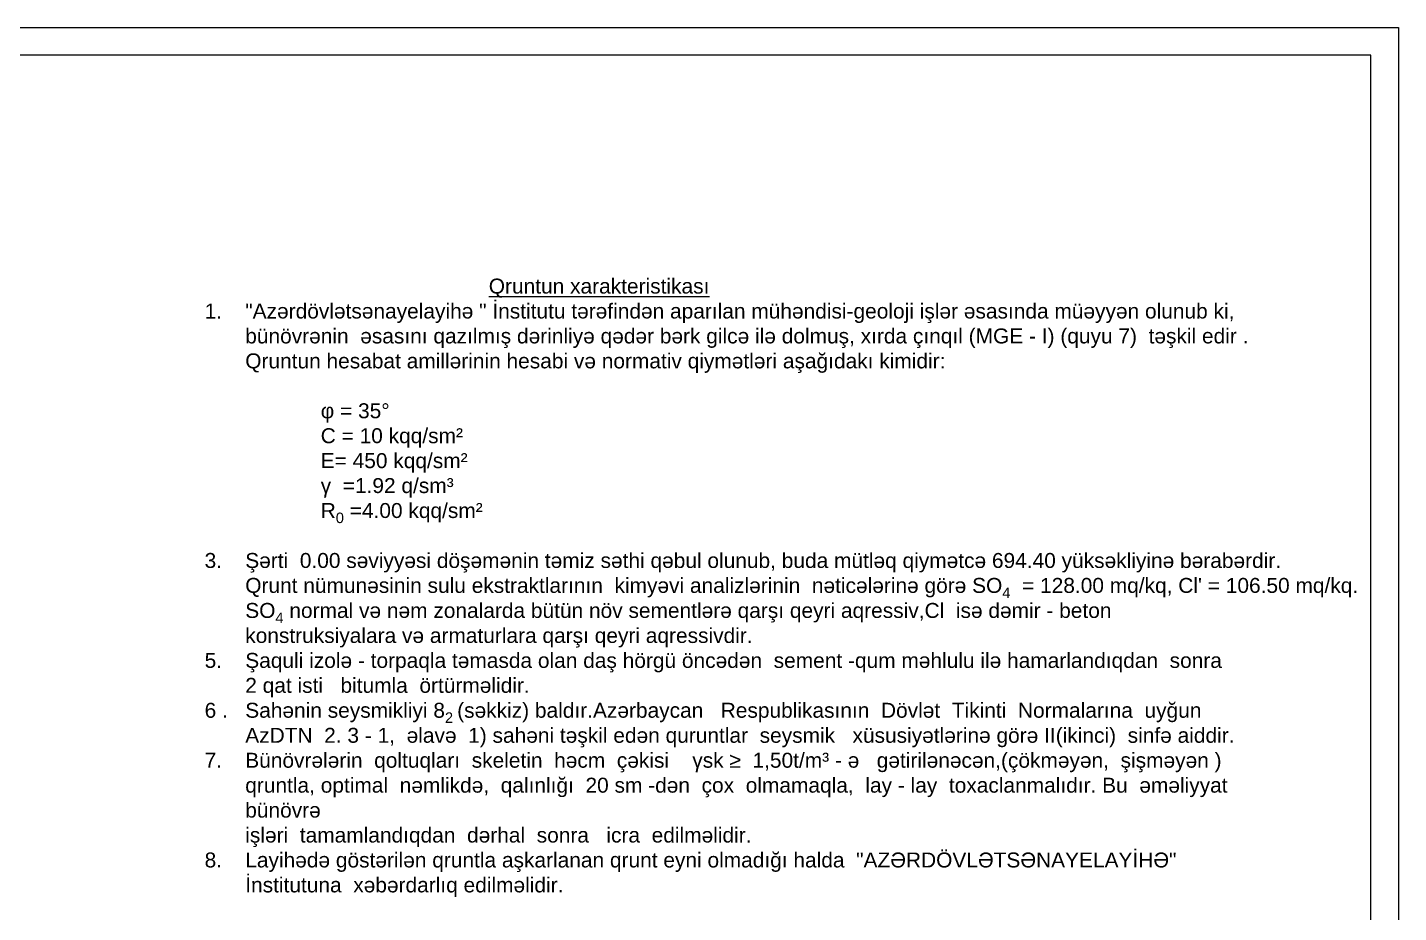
# Model space of a CAD drawing. Header units: millimetres. Extents: x -149347 to 251215, y -2929184 to -2541447.
# Drawn here: x -66231 to -43311, y -2596299 to -2581505 of the extents above; entities that cross this region are included whole.
import ezdxf

# ---------------------------------------------------------------- set-up
doc = ezdxf.new("R2010")
doc.units = ezdxf.units.MM
doc.styles.add('style6', font='ARIALN.TTF', dxfattribs={"height": 300})

# ---------------------------------------------------------------- blocks, each defined once
blk = doc.blocks.new('mekteb')
at = {"color": 0, "lineweight": 25}
for p, q in [((99643, -1821466), (139843, -1821466)), ((139843, -1821466), (139843, -1849866))]:
    blk.add_line(p, q, dxfattribs=at)
at = {"color": 0, "lineweight": 25, "ltscale": 15}
for p, q in [((139343, -1821966), (101643, -1821966)), ((139343, -1849366), (139343, -1821966))]:
    blk.add_line(p, q, dxfattribs=at)

msp = doc.modelspace()

# ---------------------------------------------------------------- block references
at = {"lineweight": 15, "xscale": 0.9216763309747998, "yscale": 0.9216763309747998, "zscale": 0.9216763309747998}
msp.add_blockref('mekteb', (-172201.35833, -902702.63711), dxfattribs=at)

# ---------------------------------------------------------------- texts
at = {"color": 7, "ltscale": 15, "insert": (-63269.09827, -2585702.83418), "char_height": 250, "width": 28051.4960522, "attachment_point": 1, "style": 'style6'}
msp.add_mtext('\\A1;\\pxi19;{\\fArial|b0|i0|c204|p34;\\L\\C256;Qruntun xarakteristikas\\fArial|b0|i0|c238|p34;ı\\fArial|b0|i0|c204|p34;\\l\\P\\pi0;1. \\fArial|b0|i0|c238|p34;   \\fArial|b0|i0|c204|p34;"Az\\fArial|b0|i0|c238|p34;ə\\fArial|b0|i0|c204|p34;rdövl\\fArial|b0|i0|c238|p34;ə\\fArial|b0|i0|c204|p34;ts\\fArial|b0|i0|c238|p34;ə\\fArial|b0|i0|c204|p34;nayelayih\\fArial|b0|i0|c238|p34;ə\\fArial|b0|i0|c204|p34; " \\fArial|b0|i0|c238|p34;İ\\fArial|b0|i0|c204|p34;nstitutu t\\fArial|b0|i0|c238|p34;ə\\fArial|b0|i0|c204|p34;r\\fArial|b0|i0|c238|p34;ə\\fArial|b0|i0|c204|p34;find\\fArial|b0|i0|c238|p34;ə\\fArial|b0|i0|c204|p34;n apar\\fArial|b0|i0|c238|p34;ı\\fArial|b0|i0|c204|p34;lan müh\\fArial|b0|i0|c162|p34;ə\\fArial|b0|i0|c204|p34;ndisi-geoloji i\\fArial|b0|i0|c238|p34;ş\\fArial|b0|i0|c204|p34;l\\fArial|b0|i0|c162|p34;ə\\fArial|b0|i0|c204|p34;r \\fArial|b0|i0|c162|p34;ə\\fArial|b0|i0|c204|p34;sas\\fArial|b0|i0|c238|p34;ı\\fArial|b0|i0|c204|p34;nda mü\\fArial|b0|i0|c238|p34;ə\\fArial|b0|i0|c204|p34;yy\\fArial|b0|i0|c238|p34;ə\\fArial|b0|i0|c204|p34;n olunub ki, \\fArial|b0|i0|c0|p34;\\P\\fArial|b0|i0|c204|p34; \\fArial|b0|i0|c0|p34;    \\fArial|b0|i0|c238|p34;  \\fArial|b0|i0|c204|p34;bünövr\\fArial|b0|i0|c238|p34;ə\\fArial|b0|i0|c204|p34;nin  \\fArial|b0|i0|c238|p34;ə\\fArial|b0|i0|c204|p34;sas\\fArial|b0|i0|c238|p34;ı\\fArial|b0|i0|c204|p34;n\\fArial|b0|i0|c238|p34;ı qazılmış dərinliyə qədər\\fArial|b0|i0|c204|p34; \\fArial|b0|i0|c238|p34;bərk gilcə ilə dolmuş, xırda çınqıl \\fArial|b0|i0|c204|p34;(MGE - I) (quyu \\fArial|b0|i0|c238|p34;7\\fArial|b0|i0|c204|p34;)  t\\fArial|b0|i0|c238|p34;əş\\fArial|b0|i0|c204|p34;kil edir .\\P     \\fArial|b0|i0|c238|p34;  \\fArial|b0|i0|c204|p34;Qruntun hesabat amill\\fArial|b0|i0|c238|p34;ə\\fArial|b0|i0|c204|p34;rinin hesabi v\\fArial|b0|i0|c238|p34;ə\\fArial|b0|i0|c204|p34; normativ qiym\\fArial|b0|i0|c238|p34;ə\\fArial|b0|i0|c204|p34;tl\\fArial|b0|i0|c238|p34;ə\\fArial|b0|i0|c204|p34;ri a\\fArial|b0|i0|c238|p34;ş\\fArial|b0|i0|c204|p34;a\\fArial|b0|i0|c238|p34;ğı\\fArial|b0|i0|c204|p34;dak\\fArial|b0|i0|c238|p34;ı\\fArial|b0|i0|c204|p34; kimidir:\\fArial|b0|i0|c238|p34;\\P\\fArial|b0|i0|c204|p34;\\P\\fArial|b0|i0|c238|p34;    \\fArial|b0|i0|c204|p34;                \\fArial|b0|i0|c0|p34;φ \\fArial|b0|i0|c204|p34;=\\fArial|b0|i0|c238|p34; 35\\fArial|b0|i0|c204|p34;°\\P                    C\\fArial|b0|i0|c238|p34; \\fArial|b0|i0|c204|p34;= \\fArial|b0|i0|c238|p34;10\\fArial|b0|i0|c204|p34; kqq/sm²\\P                    E=\\fArial|b0|i0|c238|p34; 450\\fArial|b0|i0|c204|p34; kqq/sm² \\fArial|b0|i0|c238|p34;\\P                    \\fArial|b0|i0|c0|p34;γ  \\fArial|b0|i0|c204|p34;=1.\\fArial|b0|i0|c238|p34;92\\fArial|b0|i0|c204|p34; q/sm³ \\P\\pt70;                    R\\fArial|b0|i0|c238|p34;\\H0.7x;\\S^ 0;\\fArial|b0|i0|c204|p34;\\H1.42857x; =\\fArial|b0|i0|c238|p34;4.00\\fArial|b0|i0|c204|p34; kqq/sm²\\fArial|b0|i0|c238|p34;\\P\\fArial|b0|i0|c204|p34;\\T1.05;\\P\\ptz;\\T1;3.   \\fArial|b0|i0|c0|p34; \\fArial|b0|i0|c238|p34;Şə\\fArial|b0|i0|c204|p34;rti  0.00 s\\fArial|b0|i0|c238|p34;ə\\fArial|b0|i0|c204|p34;viyy\\fArial|b0|i0|c238|p34;ə\\fArial|b0|i0|c204|p34;si dö\\fArial|b0|i0|c238|p34;şə\\fArial|b0|i0|c204|p34;m\\fArial|b0|i0|c238|p34;ə\\fArial|b0|i0|c204|p34;nin t\\fArial|b0|i0|c238|p34;ə\\fArial|b0|i0|c204|p34;miz s\\fArial|b0|i0|c238|p34;ə\\fArial|b0|i0|c204|p34;thi q\\fArial|b0|i0|c238|p34;ə\\fArial|b0|i0|c204|p34;bul olunub, buda mütl\\fArial|b0|i0|c238|p34;ə\\fArial|b0|i0|c204|p34;q qiym\\fArial|b0|i0|c238|p34;ə\\fArial|b0|i0|c204|p34;tc\\fArial|b0|i0|c238|p34;ə\\fArial|b0|i0|c204|p34; \\fArial|b0|i0|c238|p34;694.40\\fArial|b0|i0|c204|p34; yüks\\fArial|b0|i0|c238|p34;ə\\fArial|b0|i0|c204|p34;kliyin\\fArial|b0|i0|c238|p34;ə\\fArial|b0|i0|c204|p34; b\\fArial|b0|i0|c238|p34;ə\\fArial|b0|i0|c204|p34;rab\\fArial|b0|i0|c238|p34;ə\\fArial|b0|i0|c204|p34;rdir.\\P       Qrunt nümun\\fArial|b0|i0|c238|p34;ə\\fArial|b0|i0|c204|p34;sinin sulu ekstraktlar\\fArial|b0|i0|c238|p34;ı\\fArial|b0|i0|c204|p34;n\\fArial|b0|i0|c238|p34;ı\\fArial|b0|i0|c204|p34;n  kimy\\fArial|b0|i0|c238|p34;ə\\fArial|b0|i0|c204|p34;vi analizl\\fArial|b0|i0|c238|p34;ə\\fArial|b0|i0|c204|p34;rinin  n\\fArial|b0|i0|c238|p34;ə\\fArial|b0|i0|c204|p34;tic\\fArial|b0|i0|c238|p34;ə\\fArial|b0|i0|c204|p34;l\\fArial|b0|i0|c238|p34;ə\\fArial|b0|i0|c204|p34;rin\\fArial|b0|i0|c238|p34;ə\\fArial|b0|i0|c204|p34; gör\\fArial|b0|i0|c238|p34;ə\\fArial|b0|i0|c204|p34; SO\\H0.7x;\\S^ 4;\\H1.42857x;  = \\fArial|b0|i0|c238|p34;128.00\\fArial|b0|i0|c204|p34; mq/kq,\\fArial|b0|i0|c0|p34; \\fArial|b0|i0|c204|p34;Cl\' = \\fArial|b0|i0|c238|p34;106.50\\fArial|b0|i0|c204|p34; mq/kq.\\P\\pi-3,l3,t3;       SO\\H0.7x;\\S^ 4;\\fArial|b0|i0|c238|p34;\\H1.42857x; normal və nəm zonalarda\\fArial|b0|i0|c204|p34; \\fArial|b0|i0|c238|p34;bütün növ sementlərə\\fArial|b0|i0|c204|p34; qar\\fArial|b0|i0|c238|p34;şı\\fArial|b0|i0|c204|p34; \\fArial|b0|i0|c238|p34;qeyri\\fArial|b0|i0|c204|p34; aqressiv,Cl  is\\fArial|b0|i0|c238|p34;ə\\fArial|b0|i0|c204|p34; d\\fArial|b0|i0|c238|p34;ə\\fArial|b0|i0|c204|p34;mir - beton\\fArial|b0|i0|c238|p34;\\P      \\fArial|b0|i0|c204|p34; konstruksiyalara v\\fArial|b0|i0|c238|p34;ə \\fArial|b0|i0|c204|p34;armaturlara\\fArial|b0|i0|c238|p34; \\fArial|b0|i0|c204|p34;qar\\fArial|b0|i0|c238|p34;şı\\fArial|b0|i0|c204|p34; \\fArial|b0|i0|c238|p34;qeyri\\fArial|b0|i0|c204|p34; aqressivdir.                \\P\\pi0,l0,tz;5.    \\fArial|b0|i0|c238|p34;Ş\\fArial|b0|i0|c204|p34;aquli izol\\fArial|b0|i0|c238|p34;ə\\fArial|b0|i0|c204|p34; - torpaqla t\\fArial|b0|i0|c238|p34;ə\\fArial|b0|i0|c204|p34;masda olan da\\fArial|b0|i0|c238|p34;ş\\fArial|b0|i0|c204|p34; hörgü önc\\fArial|b0|i0|c238|p34;ə\\fArial|b0|i0|c204|p34;d\\fArial|b0|i0|c238|p34;ə\\fArial|b0|i0|c204|p34;n  sement -qum m\\fArial|b0|i0|c238|p34;ə\\fArial|b0|i0|c204|p34;hlulu il\\fArial|b0|i0|c238|p34;ə\\fArial|b0|i0|c204|p34; hamarland\\fArial|b0|i0|c238|p34;ı\\fArial|b0|i0|c204|p34;qdan  sonra \\fArial|b0|i0|c0|p34;\\P   \\fArial|b0|i0|c238|p34; \\fArial|b0|i0|c0|p34;   \\fArial|b0|i0|c204|p34;2 qat isti   bitumla  örtürm\\fArial|b0|i0|c238|p34;ə\\fArial|b0|i0|c204|p34;lidir.\\A0;\\C7;  \\A1;\\C256;\\P6\\fArial|b0|i0|c238|p34; \\fArial|b0|i0|c204|p34;.   Sah\\fArial|b0|i0|c238|p34;ə\\fArial|b0|i0|c204|p34;nin seysmikliyi 8\\H0.7x;\\S^ 2 ;\\H1.42857x;(s\\fArial|b0|i0|c238|p34;ə\\fArial|b0|i0|c204|p34;kkiz) bald\\fArial|b0|i0|c238|p34;ı\\fArial|b0|i0|c204|p34;r.Az\\fArial|b0|i0|c238|p34;ə\\fArial|b0|i0|c204|p34;rbaycan   Respublikas\\fArial|b0|i0|c238|p34;ı\\fArial|b0|i0|c204|p34;n\\fArial|b0|i0|c238|p34;ı\\fArial|b0|i0|c204|p34;n  Dövl\\fArial|b0|i0|c238|p34;ə\\fArial|b0|i0|c204|p34;t  Tikinti  Normalar\\fArial|b0|i0|c238|p34;ı\\fArial|b0|i0|c204|p34;na  uy\\fArial|b0|i0|c238|p34;ğ\\fArial|b0|i0|c204|p34;un\\P    \\fArial|b0|i0|c238|p34; \\fArial|b0|i0|c204|p34;  AzDTN  2. 3 - 1,  \\fArial|b0|i0|c238|p34;ə\\fArial|b0|i0|c204|p34;lav\\fArial|b0|i0|c238|p34;ə\\fArial|b0|i0|c204|p34;  1) sah\\fArial|b0|i0|c238|p34;ə\\fArial|b0|i0|c204|p34;ni t\\fArial|b0|i0|c238|p34;əş\\fArial|b0|i0|c204|p34;kil ed\\fArial|b0|i0|c238|p34;ə\\fArial|b0|i0|c204|p34;n quruntlar  seysmik   xüsusiy\\fArial|b0|i0|c238|p34;ə\\fArial|b0|i0|c204|p34;tl\\fArial|b0|i0|c238|p34;ə\\fArial|b0|i0|c204|p34;rin\\fArial|b0|i0|c238|p34;ə\\fArial|b0|i0|c204|p34; gör\\fArial|b0|i0|c238|p34;ə\\fArial|b0|i0|c204|p34; II(ikinci)  sinf\\fArial|b0|i0|c238|p34;ə\\fArial|b0|i0|c204|p34; aiddir.\\P7.\\fArial|b0|i0|c238|p34; \\fArial|b0|i0|c204|p34;   Bünövr\\fArial|b0|i0|c238|p34;ə\\fArial|b0|i0|c204|p34;l\\fArial|b0|i0|c238|p34;ə\\fArial|b0|i0|c204|p34;rin  qoltuqlar\\fArial|b0|i0|c238|p34;ı\\fArial|b0|i0|c204|p34;  skeletin  h\\fArial|b0|i0|c238|p34;ə\\fArial|b0|i0|c204|p34;cm  ç\\fArial|b0|i0|c238|p34;ə\\fArial|b0|i0|c204|p34;kisi    \\fArial|b0|i0|c0|p34;γ\\fArial|b0|i0|c204|p34;sk ≥  1,50t/m³ - \\fArial|b0|i0|c238|p34;ə\\fArial|b0|i0|c204|p34;   g\\fArial|b0|i0|c238|p34;ə\\fArial|b0|i0|c204|p34;tiril\\fArial|b0|i0|c238|p34;ə\\fArial|b0|i0|c204|p34;n\\fArial|b0|i0|c238|p34;ə\\fArial|b0|i0|c204|p34;c\\fArial|b0|i0|c238|p34;ə\\fArial|b0|i0|c204|p34;n,(çökm\\fArial|b0|i0|c238|p34;ə\\fArial|b0|i0|c204|p34;y\\fArial|b0|i0|c238|p34;ə\\fArial|b0|i0|c204|p34;n,  \\fArial|b0|i0|c238|p34;ş\\fArial|b0|i0|c204|p34;i\\fArial|b0|i0|c238|p34;ş\\fArial|b0|i0|c204|p34;m\\fArial|b0|i0|c238|p34;ə\\fArial|b0|i0|c204|p34;y\\fArial|b0|i0|c238|p34;ə\\fArial|b0|i0|c204|p34;n )    \\P   \\fArial|b0|i0|c238|p34; \\fArial|b0|i0|c204|p34;   qruntla, optimal  n\\fArial|b0|i0|c238|p34;ə\\fArial|b0|i0|c204|p34;mlikd\\fArial|b0|i0|c238|p34;ə\\fArial|b0|i0|c204|p34;,  qal\\fArial|b0|i0|c238|p34;ı\\fArial|b0|i0|c204|p34;nl\\fArial|b0|i0|c238|p34;ığı\\fArial|b0|i0|c204|p34;  20 sm -d\\fArial|b0|i0|c238|p34;ə\\fArial|b0|i0|c204|p34;n  çox  olmamaqla,  lay - lay  toxaclanmal\\fArial|b0|i0|c238|p34;ı\\fArial|b0|i0|c204|p34;d\\fArial|b0|i0|c238|p34;ı\\fArial|b0|i0|c204|p34;r. Bu  \\fArial|b0|i0|c238|p34;ə\\fArial|b0|i0|c204|p34;m\\fArial|b0|i0|c238|p34;ə\\fArial|b0|i0|c204|p34;liyyat \\fArial|b0|i0|c0|p34;\\P    \\fArial|b0|i0|c238|p34; \\fArial|b0|i0|c0|p34; \\fArial|b0|i0|c204|p34; bünövr\\fArial|b0|i0|c238|p34;ə\\fArial|b0|i0|c204|p34;\\P    \\fArial|b0|i0|c238|p34; \\fArial|b0|i0|c204|p34;  i\\fArial|b0|i0|c238|p34;ş\\fArial|b0|i0|c204|p34;l\\fArial|b0|i0|c238|p34;ə\\fArial|b0|i0|c204|p34;ri  tamamland\\fArial|b0|i0|c238|p34;ı\\fArial|b0|i0|c204|p34;qdan  d\\fArial|b0|i0|c238|p34;ə\\fArial|b0|i0|c204|p34;rhal  sonra   icra  edilm\\fArial|b0|i0|c238|p34;ə\\fArial|b0|i0|c204|p34;lidir.  \\P8.  \\fArial|b0|i0|c238|p34;  \\fArial|b0|i0|c204|p34;Layih\\fArial|b0|i0|c238|p34;ə\\fArial|b0|i0|c204|p34;d\\fArial|b0|i0|c238|p34;ə\\fArial|b0|i0|c204|p34; göst\\fArial|b0|i0|c238|p34;ə\\fArial|b0|i0|c204|p34;ril\\fArial|b0|i0|c238|p34;ə\\fArial|b0|i0|c204|p34;n qruntla a\\fArial|b0|i0|c238|p34;ş\\fArial|b0|i0|c204|p34;karlanan qrunt eyni olmad\\fArial|b0|i0|c238|p34;ığı\\fArial|b0|i0|c204|p34; halda  "AZ\\fArial|b0|i0|c0|p34;Ə\\fArial|b0|i0|c204|p34;RDÖVL\\fArial|b0|i0|c0|p34;Ə\\fArial|b0|i0|c204|p34;TS\\fArial|b0|i0|c0|p34;Ə\\fArial|b0|i0|c204|p34;NAYELAY\\fArial|b0|i0|c238|p34;İ\\fArial|b0|i0|c204|p34;H\\fArial|b0|i0|c0|p34;Ə\\fArial|b0|i0|c204|p34;" \\fArial|b0|i0|c0|p34;\\P     \\fArial|b0|i0|c204|p34; \\fArial|b0|i0|c238|p34; İ\\fArial|b0|i0|c204|p34;nstitutuna  x\\fArial|b0|i0|c238|p34;ə\\fArial|b0|i0|c204|p34;b\\fArial|b0|i0|c238|p34;ə\\fArial|b0|i0|c204|p34;rdarl\\fArial|b0|i0|c238|p34;ı\\fArial|b0|i0|c204|p34;q edilm\\fArial|b0|i0|c238|p34;ə\\fArial|b0|i0|c204|p34;lidir.}', dxfattribs=at)

doc.saveas('drawing.dxf')
